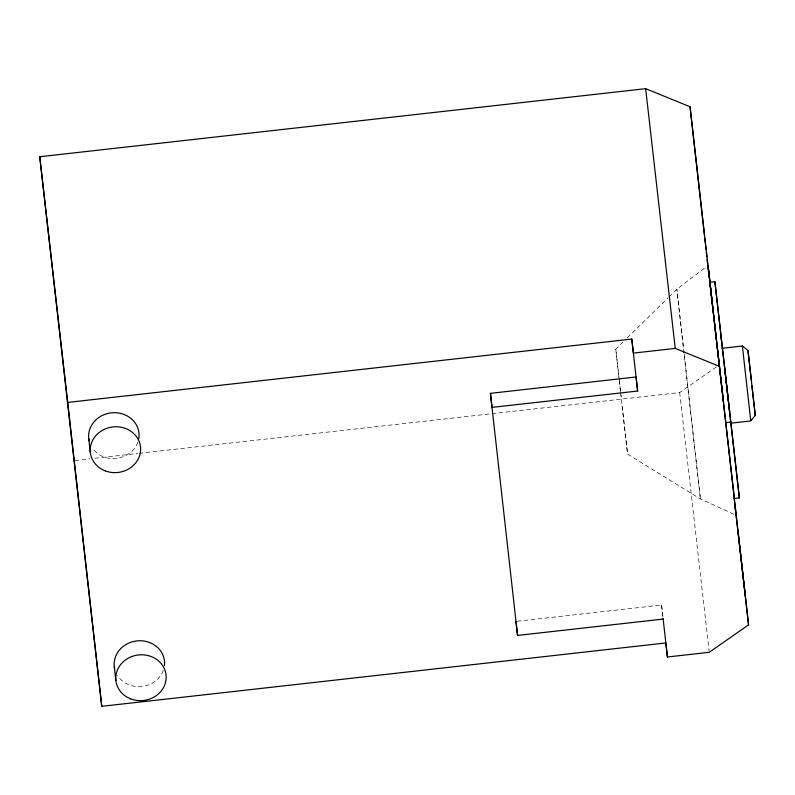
<?xml version="1.0" encoding="UTF-8"?>
<svg xmlns="http://www.w3.org/2000/svg" width="795" height="795" viewBox="0 0 795 795"><rect width="100%" height="100%" fill="white"/><g stroke="black" fill="none" stroke-linecap="round" stroke-linejoin="round"><path stroke-width="0.6" stroke-dasharray="3.98 2.98" d="M618.898 377.208L615.787 349.194L622.863 342.248M627.285 337.895L667.989 297.926M668.873 297.052L676.843 289.231L706.119 266.981M139.185 453.289L679.685 392.581L716.961 366.525M75.018 460.504L89.825 458.834M94.764 458.278L137.952 453.428M517.197 621.243L661.579 605.025L662.911 616.721M733.904 514.206L700.415 499.002L627.573 454.074L622.177 406.384M615.787 349.194L619.265 379.831M684.078 352.93L676.843 289.231L683.591 349.899M684.217 354.153L700.415 499.002L683.72 351.092M679.685 392.581L709.13 651.065M619.404 381.043L621.183 396.894M661.579 605.025L662.951 617.258M619.156 379.523L620.497 391.458M620.627 392.651L627.573 454.074M137.793 442.328A25.241 22.916 -6.5 0 1 117.69 458.248A25.241 22.916 -6.5 0 1 93.373 449.463M163.333 670.364A25.241 22.916 -6.5 0 1 141.917 686.463A25.241 22.916 -6.5 0 1 117.481 675.511"/><path stroke-width="1.19" d="M722.049 348.299L742.371 346.014L747.966 350.486L752.259 388.467L755.25 415.328L750.798 420.933L730.466 423.208M748.572 624.84L709.269 652.288L667.432 656.988L665.832 642.956L101.77 706.318L39.75 156.744L645.649 88.682L690.04 106.739L748.572 624.84L735.802 512.825M716.732 342.575L734.351 498.475L739.37 497.909L714.884 281.668L709.856 282.235L716.454 340.111M39.75 156.744L67.744 402.419L631.796 339.067L633.396 353.099L675.243 348.399L719.634 366.455M490.426 393.346L636.05 376.989L637.64 391.031L492.026 407.388L490.426 393.346L517.565 635.424L663.179 619.067M725.855 422.622L730.873 422.056M747.966 350.486L751.305 379.97M755.25 415.328L751.911 385.843M742.371 346.014L750.738 420.525M735.961 513.888L736.14 515.22L735.355 508.035M720.807 334.268L721.453 340.061M734.987 505.362L735.544 510.231M739.37 497.909L714.884 281.668M734.183 498.306L735.524 510.36M645.649 88.682L675.243 348.399M515.965 621.382L517.565 635.424M88.722 438.472L90.322 452.514M114.261 666.508L115.861 680.55M724.623 367.598L729.621 411.979M723.51 402.071L708.067 265.49L712.33 303.889M738.078 531.428L745.273 595.624M690.04 106.739L704.509 235.926M704.787 238.391L705.334 243.31M705.612 245.774L706.03 249.461M706.298 251.926L706.854 256.845M707.133 259.309L707.679 264.228M707.957 266.693L708.504 271.612M631.796 339.067L637.64 391.031M663.09 618.48L667.432 656.988M67.744 402.419L101.77 706.318M89.149 440.828A25.241 22.916 -6.5 0 1 113.258 412.724A25.241 22.916 -6.5 0 1 138.727 438.81M114.689 668.863A25.241 22.916 -6.5 0 1 138.141 640.8A25.241 22.916 -6.5 0 1 164.436 665.663M105.099 470.819A25.241 22.916 -6.5 0 0 140.516 446.87A25.241 22.916 -6.5 0 0 100.677 431.377A25.241 22.916 -6.5 0 0 105.099 470.819M130.638 698.855A25.241 22.916 -6.5 0 0 166.056 674.905A25.241 22.916 -6.5 0 0 126.216 659.413A25.241 22.916 -6.5 0 0 130.638 698.855"/></g></svg>
